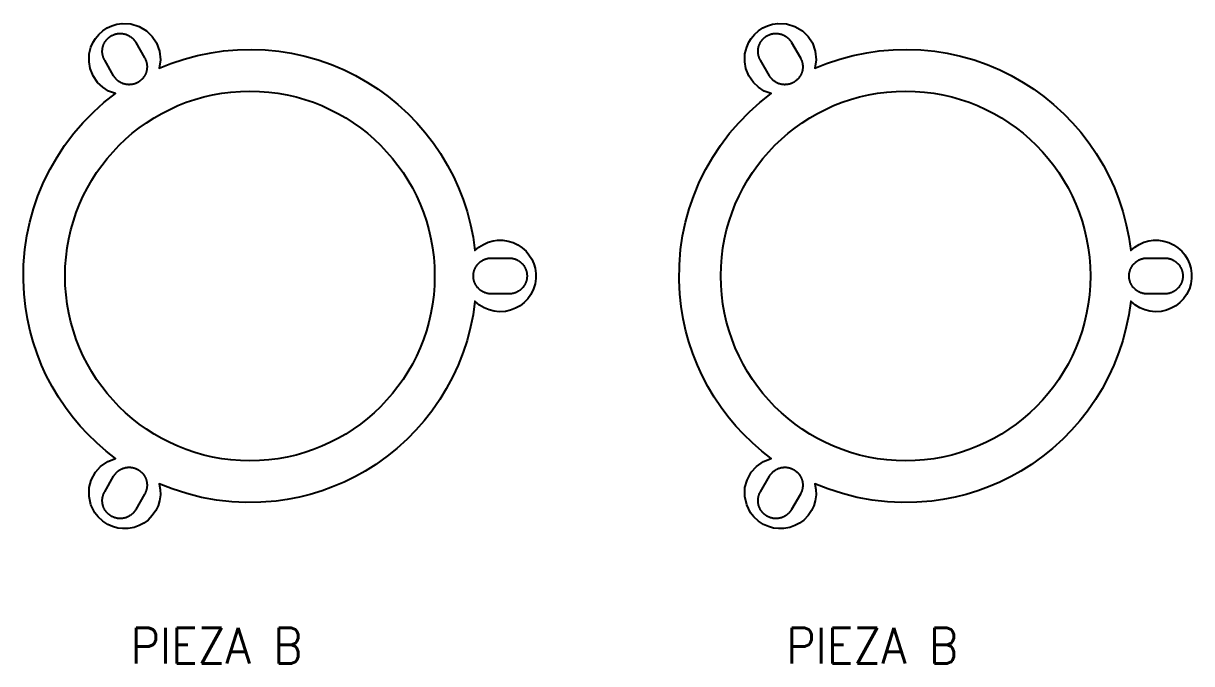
# Model space of a CAD drawing. Header units: millimetres. Extents: x -48 to 378, y -65 to 48.
# Drawn here: x 182 to 378, y -65 to 42.4 of the extents above; entities that cross this region are included whole.
import ezdxf

# ---------------------------------------------------------------- set-up
doc = ezdxf.new("R2010")
doc.units = ezdxf.units.MM
doc.layers.add('CORTE', color=7, linetype='CONTINUOUS')
doc.layers.add('REFERENCIA', color=8, linetype='CONTINUOUS')
doc.styles.get("Standard").update_dxf_attribs({"font": 'STANDARD'})

msp = doc.modelspace()

# ---------------------------------------------------------------- linework, layer by layer
at = {"layer": 'CORTE'}
for points in [[(204.99, -36.67), (204.85, -37.69), (204.6, -38.53), (204.22, -39.33), (203.64, -40.18), (202.92, -40.92), (202.21, -41.44), (201.43, -41.86), (200.6, -42.16), (199.59, -42.34), (198.71, -42.37), (197.83, -42.26), (196.98, -42.02), (196.17, -41.66), (195.31, -41.1), (194.55, -40.4), (194.01, -39.71), (193.35, -38.39), (193.03, -36.96), (193.06, -35.49), (193.4, -34.21), (194.09, -32.92), (194.97, -31.93), (196.17, -31.08), (197.44, -30.58), (195.89, -29.37), (194.31, -28), (192.8, -26.54), (191.53, -25.17), (190.19, -23.56), (189.07, -22.07), (187.9, -20.33), (186.82, -18.53), (185.85, -16.67), (185.07, -14.97), (184.3, -13.02), (183.64, -11.03), (183.14, -9.23), (182.69, -7.18), (182.35, -5.11), (182.12, -3.03), (182.01, -0.7), (182.05, 1.86), (182.26, 4.42), (182.6, 6.73), (183.08, 9.01), (183.7, 11.25), (184.46, 13.46), (185.45, 15.82), (186.49, 17.91), (187.65, 19.93), (188.93, 21.88), (190.48, 23.93), (192, 25.69), (193.8, 27.52), (195.53, 29.08), (197.44, 30.58), (196.3, 31.01), (195.31, 31.64), (194.46, 32.45), (193.71, 33.54), (193.22, 34.77), (193.02, 35.93), (193.06, 37.25), (193.35, 38.39), (193.71, 39.2), (194.09, 39.83), (194.65, 40.51), (195.31, 41.1), (196.04, 41.59), (196.84, 41.97), (197.69, 42.23), (198.56, 42.36), (200.03, 42.28), (201.43, 41.86), (202.69, 41.1), (203.64, 40.18), (204.36, 39.07), (204.85, 37.69), (205, 36.23), (204.8, 34.83), (206.76, 35.62), (208.97, 36.36), (211.22, 36.97), (213.5, 37.44), (215.58, 37.74), (217.9, 37.94), (220.23, 38), (222.56, 37.91), (224.88, 37.68), (226.96, 37.36), (229.23, 36.86), (231.48, 36.23), (233.68, 35.45), (235.82, 34.55), (237.71, 33.62), (239.74, 32.47), (241.5, 31.33), (243.19, 30.1), (244.82, 28.77), (246.54, 27.2), (248, 25.69), (249.37, 24.11), (250.8, 22.26), (251.98, 20.53), (253.18, 18.53), (254.15, 16.67), (255.02, 14.76), (255.78, 12.8), (256.43, 10.81), (257.02, 8.55), (257.44, 6.5), (257.76, 4.25), (258.43, 4.82), (259.17, 5.29), (259.98, 5.65), (260.83, 5.88), (261.56, 5.98), (262.44, 5.98), (263.31, 5.85), (264.16, 5.6), (264.96, 5.22), (265.69, 4.73), (266.35, 4.14), (266.82, 3.57), (267.29, 2.83), (267.65, 2.02), (267.85, 1.31), (267.98, 0.44), (267.98, -0.44), (267.85, -1.31), (267.6, -2.16), (267.15, -3.08), (266.64, -3.81), (266.03, -4.45), (265.33, -4.99), (264.57, -5.42), (263.74, -5.74), (262.88, -5.94), (261.85, -6), (260.97, -5.91), (260.12, -5.7), (259.3, -5.36), (258.55, -4.91), (257.76, -4.25), (257.44, -6.5), (257.02, -8.55), (256.43, -10.81), (255.78, -12.8), (254.93, -14.97), (254.05, -16.88), (252.95, -18.93), (251.85, -20.72), (250.52, -22.64), (249.23, -24.29), (247.84, -25.86), (246.37, -27.36), (244.64, -28.93), (243.01, -30.24), (241.11, -31.6), (239.34, -32.71), (237.71, -33.62), (235.82, -34.55), (233.89, -35.37), (232.14, -36.01), (230.14, -36.62), (228.33, -37.08), (226.27, -37.48), (224.42, -37.74), (221.86, -37.95), (219.3, -37.99), (216.97, -37.88), (214.42, -37.59), (211.9, -37.13), (209.42, -36.5), (206.98, -35.7), (204.8, -34.83), (204.97, -35.78)], [(314.99, -36.67), (314.85, -37.69), (314.6, -38.53), (314.22, -39.33), (313.64, -40.18), (312.92, -40.92), (312.21, -41.44), (311.43, -41.86), (310.6, -42.16), (309.59, -42.34), (308.71, -42.37), (307.83, -42.26), (306.98, -42.02), (306.17, -41.66), (305.31, -41.1), (304.55, -40.4), (304.01, -39.71), (303.35, -38.39), (303.03, -36.96), (303.06, -35.49), (303.4, -34.21), (304.09, -32.92), (304.97, -31.93), (306.17, -31.08), (307.44, -30.58), (305.89, -29.37), (304.31, -28), (302.8, -26.54), (301.53, -25.17), (300.19, -23.56), (299.07, -22.07), (297.9, -20.33), (296.82, -18.53), (295.85, -16.67), (295.07, -14.97), (294.3, -13.02), (293.64, -11.03), (293.14, -9.23), (292.69, -7.18), (292.35, -5.11), (292.12, -3.03), (292.01, -0.7), (292.05, 1.86), (292.26, 4.42), (292.6, 6.73), (293.08, 9.01), (293.7, 11.25), (294.46, 13.46), (295.45, 15.82), (296.49, 17.91), (297.65, 19.93), (298.93, 21.88), (300.48, 23.93), (302, 25.69), (303.8, 27.52), (305.53, 29.08), (307.44, 30.58), (306.3, 31.01), (305.31, 31.64), (304.46, 32.45), (303.71, 33.54), (303.22, 34.77), (303.02, 35.93), (303.06, 37.25), (303.35, 38.39), (303.71, 39.2), (304.09, 39.83), (304.65, 40.51), (305.31, 41.1), (306.04, 41.59), (306.84, 41.97), (307.69, 42.23), (308.56, 42.36), (310.03, 42.28), (311.43, 41.86), (312.69, 41.1), (313.64, 40.18), (314.36, 39.07), (314.85, 37.69), (315, 36.23), (314.8, 34.83), (316.76, 35.62), (318.97, 36.36), (321.22, 36.97), (323.5, 37.44), (325.58, 37.74), (327.9, 37.94), (330.23, 38), (332.56, 37.91), (334.88, 37.68), (336.96, 37.36), (339.23, 36.86), (341.48, 36.23), (343.68, 35.45), (345.82, 34.55), (347.71, 33.62), (349.74, 32.47), (351.5, 31.33), (353.19, 30.1), (354.82, 28.77), (356.54, 27.2), (358, 25.69), (359.37, 24.11), (360.8, 22.26), (361.98, 20.53), (363.18, 18.53), (364.15, 16.67), (365.02, 14.76), (365.78, 12.8), (366.43, 10.81), (367.02, 8.55), (367.44, 6.5), (367.76, 4.25), (368.43, 4.82), (369.17, 5.29), (369.98, 5.65), (370.83, 5.88), (371.56, 5.98), (372.44, 5.98), (373.31, 5.85), (374.16, 5.6), (374.96, 5.22), (375.69, 4.73), (376.35, 4.14), (376.82, 3.57), (377.29, 2.83), (377.65, 2.02), (377.85, 1.31), (377.98, 0.44), (377.98, -0.44), (377.85, -1.31), (377.6, -2.16), (377.15, -3.08), (376.64, -3.81), (376.03, -4.45), (375.33, -4.99), (374.57, -5.42), (373.74, -5.74), (372.88, -5.94), (371.85, -6), (370.97, -5.91), (370.12, -5.7), (369.3, -5.36), (368.55, -4.91), (367.76, -4.25), (367.44, -6.5), (367.02, -8.55), (366.43, -10.81), (365.78, -12.8), (364.93, -14.97), (364.05, -16.88), (362.95, -18.93), (361.85, -20.72), (360.52, -22.64), (359.23, -24.29), (357.84, -25.86), (356.37, -27.36), (354.64, -28.93), (353.01, -30.24), (351.11, -31.6), (349.34, -32.71), (347.71, -33.62), (345.82, -34.55), (343.89, -35.37), (342.14, -36.01), (340.14, -36.62), (338.33, -37.08), (336.27, -37.48), (334.42, -37.74), (331.86, -37.95), (329.3, -37.99), (326.97, -37.88), (324.42, -37.59), (321.9, -37.13), (319.42, -36.5), (316.98, -35.7), (314.8, -34.83), (314.97, -35.78)], [(195.65, 36.17), (195.62, 36.24), (195.58, 36.3), (195.55, 36.37), (195.52, 36.43), (195.49, 36.5), (195.46, 36.57), (195.43, 36.64), (195.41, 36.71), (195.39, 36.78), (195.37, 36.85), (195.35, 36.92), (195.33, 36.99), (195.31, 37.06), (195.3, 37.14), (195.29, 37.21), (195.28, 37.28), (195.27, 37.35), (195.26, 37.43), (195.25, 37.5), (195.25, 37.57), (195.25, 37.65), (195.25, 37.72), (195.25, 37.79), (195.26, 37.87), (195.26, 37.94), (195.27, 38.01), (195.28, 38.09), (195.29, 38.16), (195.3, 38.23), (195.32, 38.31), (195.33, 38.38), (195.35, 38.45), (195.37, 38.52), (195.39, 38.59), (195.42, 38.66), (195.44, 38.73), (195.47, 38.8), (195.5, 38.87), (195.53, 38.93), (195.56, 39), (195.59, 39.06), (195.63, 39.13), (195.66, 39.19), (195.7, 39.26), (195.74, 39.32), (195.78, 39.38), (195.83, 39.44), (195.87, 39.5), (195.92, 39.56), (195.96, 39.61), (196.01, 39.67), (196.06, 39.72), (196.11, 39.78), (196.16, 39.83), (196.22, 39.88), (196.27, 39.93), (196.33, 39.98), (196.39, 40.02), (196.44, 40.07), (196.5, 40.11), (196.56, 40.15), (196.62, 40.19), (196.69, 40.23), (196.75, 40.27), (196.81, 40.31), (196.88, 40.34), (196.95, 40.37), (197.01, 40.4), (197.08, 40.43), (197.15, 40.46), (197.22, 40.49), (197.29, 40.51), (197.36, 40.54), (197.43, 40.56), (197.5, 40.58), (197.57, 40.59), (197.64, 40.61), (197.71, 40.62), (197.79, 40.64), (197.86, 40.65), (197.93, 40.66), (198, 40.66), (198.08, 40.67), (198.15, 40.67), (198.23, 40.67), (198.3, 40.67), (198.37, 40.67), (198.45, 40.67), (198.52, 40.66), (198.59, 40.65), (198.67, 40.64), (198.74, 40.63), (198.81, 40.62), (198.88, 40.6), (198.96, 40.59), (199.03, 40.57), (199.1, 40.55), (199.17, 40.53), (199.24, 40.5), (199.31, 40.48), (199.38, 40.45), (199.44, 40.42), (199.51, 40.39), (199.58, 40.36), (199.64, 40.33), (199.71, 40.29), (199.77, 40.26), (199.83, 40.22), (199.9, 40.18), (199.96, 40.14), (200.02, 40.1), (200.08, 40.05), (200.13, 40.01), (200.19, 39.96), (200.25, 39.91), (200.3, 39.86), (200.35, 39.81), (200.41, 39.76), (200.46, 39.7), (200.51, 39.65), (200.55, 39.59), (200.6, 39.54), (200.64, 39.48), (200.69, 39.42), (200.73, 39.36), (200.77, 39.3), (200.81, 39.24), (200.85, 39.17), (202.35, 36.57), (202.38, 36.51), (202.42, 36.44), (202.45, 36.38), (202.48, 36.31), (202.51, 36.24), (202.54, 36.18), (202.57, 36.11), (202.59, 36.04), (202.61, 35.97), (202.63, 35.9), (202.65, 35.83), (202.67, 35.76), (202.69, 35.68), (202.7, 35.61), (202.71, 35.54), (202.72, 35.47), (202.73, 35.39), (202.74, 35.32), (202.75, 35.25), (202.75, 35.17), (202.75, 35.1), (202.75, 35.02), (202.75, 34.95), (202.74, 34.88), (202.74, 34.8), (202.73, 34.73), (202.72, 34.66), (202.71, 34.59), (202.7, 34.51), (202.68, 34.44), (202.67, 34.37), (202.65, 34.3), (202.63, 34.23), (202.61, 34.16), (202.58, 34.09), (202.56, 34.02), (202.53, 33.95), (202.5, 33.88), (202.47, 33.81), (202.44, 33.75), (202.41, 33.68), (202.37, 33.62), (202.34, 33.55), (202.3, 33.49), (202.26, 33.43), (202.22, 33.37), (202.17, 33.31), (202.13, 33.25), (202.08, 33.19), (202.04, 33.13), (201.99, 33.08), (201.94, 33.02), (201.89, 32.97), (201.84, 32.92), (201.78, 32.87), (201.73, 32.82), (201.67, 32.77), (201.61, 32.72), (201.56, 32.68), (201.5, 32.64), (201.44, 32.59), (201.38, 32.55), (201.31, 32.51), (201.25, 32.48), (201.19, 32.44), (201.12, 32.41), (201.05, 32.37), (200.99, 32.34), (200.92, 32.31), (200.85, 32.28), (200.78, 32.26), (200.71, 32.23), (200.64, 32.21), (200.57, 32.19), (200.5, 32.17), (200.43, 32.15), (200.36, 32.14), (200.29, 32.12), (200.21, 32.11), (200.14, 32.1), (200.07, 32.09), (200, 32.08), (199.92, 32.08), (199.85, 32.08), (199.77, 32.07), (199.7, 32.07), (199.63, 32.08), (199.55, 32.08), (199.48, 32.09), (199.41, 32.09), (199.33, 32.1), (199.26, 32.11), (199.19, 32.13), (199.12, 32.14), (199.04, 32.16), (198.97, 32.18), (198.9, 32.2), (198.83, 32.22), (198.76, 32.24), (198.69, 32.27), (198.62, 32.29), (198.56, 32.32), (198.49, 32.35), (198.42, 32.38), (198.36, 32.42), (198.29, 32.45), (198.23, 32.49), (198.17, 32.53), (198.1, 32.57), (198.04, 32.61), (197.98, 32.65), (197.92, 32.69), (197.87, 32.74), (197.81, 32.79), (197.75, 32.83), (197.7, 32.88), (197.65, 32.94), (197.59, 32.99), (197.54, 33.04), (197.49, 33.1), (197.45, 33.15), (197.4, 33.21), (197.36, 33.27), (197.31, 33.33), (197.27, 33.39), (197.23, 33.45), (197.19, 33.51), (197.15, 33.57)], [(305.65, 36.17), (305.62, 36.24), (305.58, 36.3), (305.55, 36.37), (305.52, 36.43), (305.49, 36.5), (305.46, 36.57), (305.43, 36.64), (305.41, 36.71), (305.39, 36.78), (305.37, 36.85), (305.35, 36.92), (305.33, 36.99), (305.31, 37.06), (305.3, 37.14), (305.29, 37.21), (305.28, 37.28), (305.27, 37.35), (305.26, 37.43), (305.25, 37.5), (305.25, 37.57), (305.25, 37.65), (305.25, 37.72), (305.25, 37.79), (305.26, 37.87), (305.26, 37.94), (305.27, 38.01), (305.28, 38.09), (305.29, 38.16), (305.3, 38.23), (305.32, 38.31), (305.33, 38.38), (305.35, 38.45), (305.37, 38.52), (305.39, 38.59), (305.42, 38.66), (305.44, 38.73), (305.47, 38.8), (305.5, 38.87), (305.53, 38.93), (305.56, 39), (305.59, 39.06), (305.63, 39.13), (305.66, 39.19), (305.7, 39.26), (305.74, 39.32), (305.78, 39.38), (305.83, 39.44), (305.87, 39.5), (305.92, 39.56), (305.96, 39.61), (306.01, 39.67), (306.06, 39.72), (306.11, 39.78), (306.16, 39.83), (306.22, 39.88), (306.27, 39.93), (306.33, 39.98), (306.39, 40.02), (306.44, 40.07), (306.5, 40.11), (306.56, 40.15), (306.62, 40.19), (306.69, 40.23), (306.75, 40.27), (306.81, 40.31), (306.88, 40.34), (306.95, 40.37), (307.01, 40.4), (307.08, 40.43), (307.15, 40.46), (307.22, 40.49), (307.29, 40.51), (307.36, 40.54), (307.43, 40.56), (307.5, 40.58), (307.57, 40.59), (307.64, 40.61), (307.71, 40.62), (307.79, 40.64), (307.86, 40.65), (307.93, 40.66), (308, 40.66), (308.08, 40.67), (308.15, 40.67), (308.23, 40.67), (308.3, 40.67), (308.37, 40.67), (308.45, 40.67), (308.52, 40.66), (308.59, 40.65), (308.67, 40.64), (308.74, 40.63), (308.81, 40.62), (308.88, 40.6), (308.96, 40.59), (309.03, 40.57), (309.1, 40.55), (309.17, 40.53), (309.24, 40.5), (309.31, 40.48), (309.38, 40.45), (309.44, 40.42), (309.51, 40.39), (309.58, 40.36), (309.64, 40.33), (309.71, 40.29), (309.77, 40.26), (309.83, 40.22), (309.9, 40.18), (309.96, 40.14), (310.02, 40.1), (310.08, 40.05), (310.13, 40.01), (310.19, 39.96), (310.25, 39.91), (310.3, 39.86), (310.35, 39.81), (310.41, 39.76), (310.46, 39.7), (310.51, 39.65), (310.55, 39.59), (310.6, 39.54), (310.64, 39.48), (310.69, 39.42), (310.73, 39.36), (310.77, 39.3), (310.81, 39.24), (310.85, 39.17), (312.35, 36.57), (312.38, 36.51), (312.42, 36.44), (312.45, 36.38), (312.48, 36.31), (312.51, 36.24), (312.54, 36.18), (312.57, 36.11), (312.59, 36.04), (312.61, 35.97), (312.63, 35.9), (312.65, 35.83), (312.67, 35.76), (312.69, 35.68), (312.7, 35.61), (312.71, 35.54), (312.72, 35.47), (312.73, 35.39), (312.74, 35.32), (312.75, 35.25), (312.75, 35.17), (312.75, 35.1), (312.75, 35.02), (312.75, 34.95), (312.74, 34.88), (312.74, 34.8), (312.73, 34.73), (312.72, 34.66), (312.71, 34.59), (312.7, 34.51), (312.68, 34.44), (312.67, 34.37), (312.65, 34.3), (312.63, 34.23), (312.61, 34.16), (312.58, 34.09), (312.56, 34.02), (312.53, 33.95), (312.5, 33.88), (312.47, 33.81), (312.44, 33.75), (312.41, 33.68), (312.37, 33.62), (312.34, 33.55), (312.3, 33.49), (312.26, 33.43), (312.22, 33.37), (312.17, 33.31), (312.13, 33.25), (312.08, 33.19), (312.04, 33.13), (311.99, 33.08), (311.94, 33.02), (311.89, 32.97), (311.84, 32.92), (311.78, 32.87), (311.73, 32.82), (311.67, 32.77), (311.61, 32.72), (311.56, 32.68), (311.5, 32.64), (311.44, 32.59), (311.38, 32.55), (311.31, 32.51), (311.25, 32.48), (311.19, 32.44), (311.12, 32.41), (311.05, 32.37), (310.99, 32.34), (310.92, 32.31), (310.85, 32.28), (310.78, 32.26), (310.71, 32.23), (310.64, 32.21), (310.57, 32.19), (310.5, 32.17), (310.43, 32.15), (310.36, 32.14), (310.29, 32.12), (310.21, 32.11), (310.14, 32.1), (310.07, 32.09), (310, 32.08), (309.92, 32.08), (309.85, 32.08), (309.77, 32.07), (309.7, 32.07), (309.63, 32.08), (309.55, 32.08), (309.48, 32.09), (309.41, 32.09), (309.33, 32.1), (309.26, 32.11), (309.19, 32.13), (309.12, 32.14), (309.04, 32.16), (308.97, 32.18), (308.9, 32.2), (308.83, 32.22), (308.76, 32.24), (308.69, 32.27), (308.62, 32.29), (308.56, 32.32), (308.49, 32.35), (308.42, 32.38), (308.36, 32.42), (308.29, 32.45), (308.23, 32.49), (308.17, 32.53), (308.1, 32.57), (308.04, 32.61), (307.98, 32.65), (307.92, 32.69), (307.87, 32.74), (307.81, 32.79), (307.75, 32.83), (307.7, 32.88), (307.65, 32.94), (307.59, 32.99), (307.54, 33.04), (307.49, 33.1), (307.45, 33.15), (307.4, 33.21), (307.36, 33.27), (307.31, 33.33), (307.27, 33.39), (307.23, 33.45), (307.19, 33.51), (307.15, 33.57)], [(263.5, 3), (263.57, 3), (263.65, 3), (263.72, 2.99), (263.79, 2.99), (263.87, 2.98), (263.94, 2.97), (264.01, 2.96), (264.09, 2.94), (264.16, 2.93), (264.23, 2.91), (264.3, 2.89), (264.37, 2.87), (264.44, 2.85), (264.51, 2.82), (264.58, 2.8), (264.65, 2.77), (264.72, 2.74), (264.78, 2.71), (264.85, 2.68), (264.91, 2.65), (264.98, 2.61), (265.04, 2.57), (265.1, 2.53), (265.17, 2.49), (265.23, 2.45), (265.29, 2.41), (265.35, 2.37), (265.4, 2.32), (265.46, 2.27), (265.51, 2.22), (265.57, 2.17), (265.62, 2.12), (265.67, 2.07), (265.72, 2.01), (265.77, 1.96), (265.82, 1.9), (265.87, 1.85), (265.91, 1.79), (265.95, 1.73), (265.99, 1.67), (266.03, 1.6), (266.07, 1.54), (266.11, 1.48), (266.15, 1.41), (266.18, 1.35), (266.21, 1.28), (266.24, 1.22), (266.27, 1.15), (266.3, 1.08), (266.32, 1.01), (266.35, 0.94), (266.37, 0.87), (266.39, 0.8), (266.41, 0.73), (266.43, 0.66), (266.44, 0.59), (266.46, 0.51), (266.47, 0.44), (266.48, 0.37), (266.49, 0.29), (266.49, 0.22), (266.5, 0.15), (266.5, 0.07), (266.5, 0), (266.5, -0.07), (266.5, -0.15), (266.49, -0.22), (266.49, -0.29), (266.48, -0.37), (266.47, -0.44), (266.46, -0.51), (266.44, -0.59), (266.43, -0.66), (266.41, -0.73), (266.39, -0.8), (266.37, -0.87), (266.35, -0.94), (266.32, -1.01), (266.3, -1.08), (266.27, -1.15), (266.24, -1.22), (266.21, -1.28), (266.18, -1.35), (266.15, -1.41), (266.11, -1.48), (266.07, -1.54), (266.03, -1.6), (265.99, -1.67), (265.95, -1.73), (265.91, -1.79), (265.87, -1.85), (265.82, -1.9), (265.77, -1.96), (265.72, -2.01), (265.67, -2.07), (265.62, -2.12), (265.57, -2.17), (265.51, -2.22), (265.46, -2.27), (265.4, -2.32), (265.35, -2.37), (265.29, -2.41), (265.23, -2.45), (265.17, -2.49), (265.1, -2.53), (265.04, -2.57), (264.98, -2.61), (264.91, -2.65), (264.85, -2.68), (264.78, -2.71), (264.72, -2.74), (264.65, -2.77), (264.58, -2.8), (264.51, -2.82), (264.44, -2.85), (264.37, -2.87), (264.3, -2.89), (264.23, -2.91), (264.16, -2.93), (264.09, -2.94), (264.01, -2.96), (263.94, -2.97), (263.87, -2.98), (263.79, -2.99), (263.72, -2.99), (263.65, -3), (263.57, -3), (263.5, -3), (260.5, -3), (260.43, -3), (260.35, -3), (260.28, -2.99), (260.21, -2.99), (260.13, -2.98), (260.06, -2.97), (259.99, -2.96), (259.91, -2.94), (259.84, -2.93), (259.77, -2.91), (259.7, -2.89), (259.63, -2.87), (259.56, -2.85), (259.49, -2.82), (259.42, -2.8), (259.35, -2.77), (259.28, -2.74), (259.22, -2.71), (259.15, -2.68), (259.09, -2.65), (259.02, -2.61), (258.96, -2.57), (258.9, -2.53), (258.83, -2.49), (258.77, -2.45), (258.71, -2.41), (258.65, -2.37), (258.6, -2.32), (258.54, -2.27), (258.49, -2.22), (258.43, -2.17), (258.38, -2.12), (258.33, -2.07), (258.28, -2.01), (258.23, -1.96), (258.18, -1.9), (258.13, -1.85), (258.09, -1.79), (258.05, -1.73), (258.01, -1.67), (257.97, -1.6), (257.93, -1.54), (257.89, -1.48), (257.85, -1.41), (257.82, -1.35), (257.79, -1.28), (257.76, -1.22), (257.73, -1.15), (257.7, -1.08), (257.68, -1.01), (257.65, -0.94), (257.63, -0.87), (257.61, -0.8), (257.59, -0.73), (257.57, -0.66), (257.56, -0.59), (257.54, -0.51), (257.53, -0.44), (257.52, -0.37), (257.51, -0.29), (257.51, -0.22), (257.5, -0.15), (257.5, -0.07), (257.5, 0), (257.5, 0.07), (257.5, 0.15), (257.51, 0.22), (257.51, 0.29), (257.52, 0.37), (257.53, 0.44), (257.54, 0.51), (257.56, 0.59), (257.57, 0.66), (257.59, 0.73), (257.61, 0.8), (257.63, 0.87), (257.65, 0.94), (257.68, 1.01), (257.7, 1.08), (257.73, 1.15), (257.76, 1.22), (257.79, 1.28), (257.82, 1.35), (257.85, 1.41), (257.89, 1.48), (257.93, 1.54), (257.97, 1.6), (258.01, 1.67), (258.05, 1.73), (258.09, 1.79), (258.13, 1.85), (258.18, 1.9), (258.23, 1.96), (258.28, 2.01), (258.33, 2.07), (258.38, 2.12), (258.43, 2.17), (258.49, 2.22), (258.54, 2.27), (258.6, 2.32), (258.65, 2.37), (258.71, 2.41), (258.77, 2.45), (258.83, 2.49), (258.9, 2.53), (258.96, 2.57), (259.02, 2.61), (259.09, 2.65), (259.15, 2.68), (259.22, 2.71), (259.28, 2.74), (259.35, 2.77), (259.42, 2.8), (259.49, 2.82), (259.56, 2.85), (259.63, 2.87), (259.7, 2.89), (259.77, 2.91), (259.84, 2.93), (259.91, 2.94), (259.99, 2.96), (260.06, 2.97), (260.13, 2.98), (260.21, 2.99), (260.28, 2.99), (260.35, 3), (260.43, 3), (260.5, 3)], [(373.5, 3), (373.57, 3), (373.65, 3), (373.72, 2.99), (373.79, 2.99), (373.87, 2.98), (373.94, 2.97), (374.01, 2.96), (374.09, 2.94), (374.16, 2.93), (374.23, 2.91), (374.3, 2.89), (374.37, 2.87), (374.44, 2.85), (374.51, 2.82), (374.58, 2.8), (374.65, 2.77), (374.72, 2.74), (374.78, 2.71), (374.85, 2.68), (374.91, 2.65), (374.98, 2.61), (375.04, 2.57), (375.1, 2.53), (375.17, 2.49), (375.23, 2.45), (375.29, 2.41), (375.35, 2.37), (375.4, 2.32), (375.46, 2.27), (375.51, 2.22), (375.57, 2.17), (375.62, 2.12), (375.67, 2.07), (375.72, 2.01), (375.77, 1.96), (375.82, 1.9), (375.87, 1.85), (375.91, 1.79), (375.95, 1.73), (375.99, 1.67), (376.03, 1.6), (376.07, 1.54), (376.11, 1.48), (376.15, 1.41), (376.18, 1.35), (376.21, 1.28), (376.24, 1.22), (376.27, 1.15), (376.3, 1.08), (376.32, 1.01), (376.35, 0.94), (376.37, 0.87), (376.39, 0.8), (376.41, 0.73), (376.43, 0.66), (376.44, 0.59), (376.46, 0.51), (376.47, 0.44), (376.48, 0.37), (376.49, 0.29), (376.49, 0.22), (376.5, 0.15), (376.5, 0.07), (376.5, 0), (376.5, -0.07), (376.5, -0.15), (376.49, -0.22), (376.49, -0.29), (376.48, -0.37), (376.47, -0.44), (376.46, -0.51), (376.44, -0.59), (376.43, -0.66), (376.41, -0.73), (376.39, -0.8), (376.37, -0.87), (376.35, -0.94), (376.32, -1.01), (376.3, -1.08), (376.27, -1.15), (376.24, -1.22), (376.21, -1.28), (376.18, -1.35), (376.15, -1.41), (376.11, -1.48), (376.07, -1.54), (376.03, -1.6), (375.99, -1.67), (375.95, -1.73), (375.91, -1.79), (375.87, -1.85), (375.82, -1.9), (375.77, -1.96), (375.72, -2.01), (375.67, -2.07), (375.62, -2.12), (375.57, -2.17), (375.51, -2.22), (375.46, -2.27), (375.4, -2.32), (375.35, -2.37), (375.29, -2.41), (375.23, -2.45), (375.17, -2.49), (375.1, -2.53), (375.04, -2.57), (374.98, -2.61), (374.91, -2.65), (374.85, -2.68), (374.78, -2.71), (374.72, -2.74), (374.65, -2.77), (374.58, -2.8), (374.51, -2.82), (374.44, -2.85), (374.37, -2.87), (374.3, -2.89), (374.23, -2.91), (374.16, -2.93), (374.09, -2.94), (374.01, -2.96), (373.94, -2.97), (373.87, -2.98), (373.79, -2.99), (373.72, -2.99), (373.65, -3), (373.57, -3), (373.5, -3), (370.5, -3), (370.43, -3), (370.35, -3), (370.28, -2.99), (370.21, -2.99), (370.13, -2.98), (370.06, -2.97), (369.99, -2.96), (369.91, -2.94), (369.84, -2.93), (369.77, -2.91), (369.7, -2.89), (369.63, -2.87), (369.56, -2.85), (369.49, -2.82), (369.42, -2.8), (369.35, -2.77), (369.28, -2.74), (369.22, -2.71), (369.15, -2.68), (369.09, -2.65), (369.02, -2.61), (368.96, -2.57), (368.9, -2.53), (368.83, -2.49), (368.77, -2.45), (368.71, -2.41), (368.65, -2.37), (368.6, -2.32), (368.54, -2.27), (368.49, -2.22), (368.43, -2.17), (368.38, -2.12), (368.33, -2.07), (368.28, -2.01), (368.23, -1.96), (368.18, -1.9), (368.13, -1.85), (368.09, -1.79), (368.05, -1.73), (368.01, -1.67), (367.97, -1.6), (367.93, -1.54), (367.89, -1.48), (367.85, -1.41), (367.82, -1.35), (367.79, -1.28), (367.76, -1.22), (367.73, -1.15), (367.7, -1.08), (367.68, -1.01), (367.65, -0.94), (367.63, -0.87), (367.61, -0.8), (367.59, -0.73), (367.57, -0.66), (367.56, -0.59), (367.54, -0.51), (367.53, -0.44), (367.52, -0.37), (367.51, -0.29), (367.51, -0.22), (367.5, -0.15), (367.5, -0.07), (367.5, 0), (367.5, 0.07), (367.5, 0.15), (367.51, 0.22), (367.51, 0.29), (367.52, 0.37), (367.53, 0.44), (367.54, 0.51), (367.56, 0.59), (367.57, 0.66), (367.59, 0.73), (367.61, 0.8), (367.63, 0.87), (367.65, 0.94), (367.68, 1.01), (367.7, 1.08), (367.73, 1.15), (367.76, 1.22), (367.79, 1.28), (367.82, 1.35), (367.85, 1.41), (367.89, 1.48), (367.93, 1.54), (367.97, 1.6), (368.01, 1.67), (368.05, 1.73), (368.09, 1.79), (368.13, 1.85), (368.18, 1.9), (368.23, 1.96), (368.28, 2.01), (368.33, 2.07), (368.38, 2.12), (368.43, 2.17), (368.49, 2.22), (368.54, 2.27), (368.6, 2.32), (368.65, 2.37), (368.71, 2.41), (368.77, 2.45), (368.83, 2.49), (368.9, 2.53), (368.96, 2.57), (369.02, 2.61), (369.09, 2.65), (369.15, 2.68), (369.22, 2.71), (369.28, 2.74), (369.35, 2.77), (369.42, 2.8), (369.49, 2.82), (369.56, 2.85), (369.63, 2.87), (369.7, 2.89), (369.77, 2.91), (369.84, 2.93), (369.91, 2.94), (369.99, 2.96), (370.06, 2.97), (370.13, 2.98), (370.21, 2.99), (370.28, 2.99), (370.35, 3), (370.43, 3), (370.5, 3)], [(200.85, -39.17), (200.81, -39.24), (200.77, -39.3), (200.73, -39.36), (200.69, -39.42), (200.64, -39.48), (200.6, -39.54), (200.55, -39.59), (200.51, -39.65), (200.46, -39.7), (200.41, -39.76), (200.35, -39.81), (200.3, -39.86), (200.25, -39.91), (200.19, -39.96), (200.13, -40.01), (200.08, -40.05), (200.02, -40.1), (199.96, -40.14), (199.9, -40.18), (199.83, -40.22), (199.77, -40.26), (199.71, -40.29), (199.64, -40.33), (199.58, -40.36), (199.51, -40.39), (199.44, -40.42), (199.38, -40.45), (199.31, -40.48), (199.24, -40.5), (199.17, -40.53), (199.1, -40.55), (199.03, -40.57), (198.96, -40.59), (198.88, -40.6), (198.81, -40.62), (198.74, -40.63), (198.67, -40.64), (198.59, -40.65), (198.52, -40.66), (198.45, -40.67), (198.37, -40.67), (198.3, -40.67), (198.23, -40.67), (198.15, -40.67), (198.08, -40.67), (198, -40.66), (197.93, -40.66), (197.86, -40.65), (197.79, -40.64), (197.71, -40.62), (197.64, -40.61), (197.57, -40.59), (197.5, -40.58), (197.43, -40.56), (197.36, -40.54), (197.29, -40.51), (197.22, -40.49), (197.15, -40.46), (197.08, -40.43), (197.01, -40.4), (196.95, -40.37), (196.88, -40.34), (196.81, -40.31), (196.75, -40.27), (196.69, -40.23), (196.62, -40.19), (196.56, -40.15), (196.5, -40.11), (196.44, -40.07), (196.39, -40.02), (196.33, -39.98), (196.27, -39.93), (196.22, -39.88), (196.16, -39.83), (196.11, -39.78), (196.06, -39.72), (196.01, -39.67), (195.96, -39.61), (195.92, -39.56), (195.87, -39.5), (195.83, -39.44), (195.78, -39.38), (195.74, -39.32), (195.7, -39.26), (195.66, -39.19), (195.63, -39.13), (195.59, -39.06), (195.56, -39), (195.53, -38.93), (195.5, -38.87), (195.47, -38.8), (195.44, -38.73), (195.42, -38.66), (195.39, -38.59), (195.37, -38.52), (195.35, -38.45), (195.33, -38.38), (195.32, -38.31), (195.3, -38.23), (195.29, -38.16), (195.28, -38.09), (195.27, -38.01), (195.26, -37.94), (195.26, -37.87), (195.25, -37.79), (195.25, -37.72), (195.25, -37.65), (195.25, -37.57), (195.25, -37.5), (195.26, -37.43), (195.27, -37.35), (195.28, -37.28), (195.29, -37.21), (195.3, -37.14), (195.31, -37.06), (195.33, -36.99), (195.35, -36.92), (195.37, -36.85), (195.39, -36.78), (195.41, -36.71), (195.43, -36.64), (195.46, -36.57), (195.49, -36.5), (195.52, -36.43), (195.55, -36.37), (195.58, -36.3), (195.62, -36.24), (195.65, -36.17), (197.15, -33.57), (197.19, -33.51), (197.23, -33.45), (197.27, -33.39), (197.31, -33.33), (197.36, -33.27), (197.4, -33.21), (197.45, -33.15), (197.49, -33.1), (197.54, -33.04), (197.59, -32.99), (197.65, -32.94), (197.7, -32.88), (197.75, -32.83), (197.81, -32.79), (197.87, -32.74), (197.92, -32.69), (197.98, -32.65), (198.04, -32.61), (198.1, -32.57), (198.17, -32.53), (198.23, -32.49), (198.29, -32.45), (198.36, -32.42), (198.42, -32.38), (198.49, -32.35), (198.56, -32.32), (198.62, -32.29), (198.69, -32.27), (198.76, -32.24), (198.83, -32.22), (198.9, -32.2), (198.97, -32.18), (199.04, -32.16), (199.12, -32.14), (199.19, -32.13), (199.26, -32.11), (199.33, -32.1), (199.41, -32.09), (199.48, -32.09), (199.55, -32.08), (199.63, -32.08), (199.7, -32.07), (199.77, -32.07), (199.85, -32.08), (199.92, -32.08), (200, -32.08), (200.07, -32.09), (200.14, -32.1), (200.21, -32.11), (200.29, -32.12), (200.36, -32.14), (200.43, -32.15), (200.5, -32.17), (200.57, -32.19), (200.64, -32.21), (200.71, -32.23), (200.78, -32.26), (200.85, -32.28), (200.92, -32.31), (200.99, -32.34), (201.05, -32.37), (201.12, -32.41), (201.19, -32.44), (201.25, -32.48), (201.31, -32.51), (201.38, -32.55), (201.44, -32.59), (201.5, -32.64), (201.56, -32.68), (201.61, -32.72), (201.67, -32.77), (201.73, -32.82), (201.78, -32.87), (201.84, -32.92), (201.89, -32.97), (201.94, -33.02), (201.99, -33.08), (202.04, -33.13), (202.08, -33.19), (202.13, -33.25), (202.17, -33.31), (202.22, -33.37), (202.26, -33.43), (202.3, -33.49), (202.34, -33.55), (202.37, -33.62), (202.41, -33.68), (202.44, -33.75), (202.47, -33.81), (202.5, -33.88), (202.53, -33.95), (202.56, -34.02), (202.58, -34.09), (202.61, -34.16), (202.63, -34.23), (202.65, -34.3), (202.67, -34.37), (202.68, -34.44), (202.7, -34.51), (202.71, -34.59), (202.72, -34.66), (202.73, -34.73), (202.74, -34.8), (202.74, -34.88), (202.75, -34.95), (202.75, -35.02), (202.75, -35.1), (202.75, -35.17), (202.75, -35.25), (202.74, -35.32), (202.73, -35.39), (202.72, -35.47), (202.71, -35.54), (202.7, -35.61), (202.69, -35.68), (202.67, -35.76), (202.65, -35.83), (202.63, -35.9), (202.61, -35.97), (202.59, -36.04), (202.57, -36.11), (202.54, -36.18), (202.51, -36.24), (202.48, -36.31), (202.45, -36.38), (202.42, -36.44), (202.38, -36.51), (202.35, -36.57)], [(310.85, -39.17), (310.81, -39.24), (310.77, -39.3), (310.73, -39.36), (310.69, -39.42), (310.64, -39.48), (310.6, -39.54), (310.55, -39.59), (310.51, -39.65), (310.46, -39.7), (310.41, -39.76), (310.35, -39.81), (310.3, -39.86), (310.25, -39.91), (310.19, -39.96), (310.13, -40.01), (310.08, -40.05), (310.02, -40.1), (309.96, -40.14), (309.9, -40.18), (309.83, -40.22), (309.77, -40.26), (309.71, -40.29), (309.64, -40.33), (309.58, -40.36), (309.51, -40.39), (309.44, -40.42), (309.38, -40.45), (309.31, -40.48), (309.24, -40.5), (309.17, -40.53), (309.1, -40.55), (309.03, -40.57), (308.96, -40.59), (308.88, -40.6), (308.81, -40.62), (308.74, -40.63), (308.67, -40.64), (308.59, -40.65), (308.52, -40.66), (308.45, -40.67), (308.37, -40.67), (308.3, -40.67), (308.23, -40.67), (308.15, -40.67), (308.08, -40.67), (308, -40.66), (307.93, -40.66), (307.86, -40.65), (307.79, -40.64), (307.71, -40.62), (307.64, -40.61), (307.57, -40.59), (307.5, -40.58), (307.43, -40.56), (307.36, -40.54), (307.29, -40.51), (307.22, -40.49), (307.15, -40.46), (307.08, -40.43), (307.01, -40.4), (306.95, -40.37), (306.88, -40.34), (306.81, -40.31), (306.75, -40.27), (306.69, -40.23), (306.62, -40.19), (306.56, -40.15), (306.5, -40.11), (306.44, -40.07), (306.39, -40.02), (306.33, -39.98), (306.27, -39.93), (306.22, -39.88), (306.16, -39.83), (306.11, -39.78), (306.06, -39.72), (306.01, -39.67), (305.96, -39.61), (305.92, -39.56), (305.87, -39.5), (305.83, -39.44), (305.78, -39.38), (305.74, -39.32), (305.7, -39.26), (305.66, -39.19), (305.63, -39.13), (305.59, -39.06), (305.56, -39), (305.53, -38.93), (305.5, -38.87), (305.47, -38.8), (305.44, -38.73), (305.42, -38.66), (305.39, -38.59), (305.37, -38.52), (305.35, -38.45), (305.33, -38.38), (305.32, -38.31), (305.3, -38.23), (305.29, -38.16), (305.28, -38.09), (305.27, -38.01), (305.26, -37.94), (305.26, -37.87), (305.25, -37.79), (305.25, -37.72), (305.25, -37.65), (305.25, -37.57), (305.25, -37.5), (305.26, -37.43), (305.27, -37.35), (305.28, -37.28), (305.29, -37.21), (305.3, -37.14), (305.31, -37.06), (305.33, -36.99), (305.35, -36.92), (305.37, -36.85), (305.39, -36.78), (305.41, -36.71), (305.43, -36.64), (305.46, -36.57), (305.49, -36.5), (305.52, -36.43), (305.55, -36.37), (305.58, -36.3), (305.62, -36.24), (305.65, -36.17), (307.15, -33.57), (307.19, -33.51), (307.23, -33.45), (307.27, -33.39), (307.31, -33.33), (307.36, -33.27), (307.4, -33.21), (307.45, -33.15), (307.49, -33.1), (307.54, -33.04), (307.59, -32.99), (307.65, -32.94), (307.7, -32.88), (307.75, -32.83), (307.81, -32.79), (307.87, -32.74), (307.92, -32.69), (307.98, -32.65), (308.04, -32.61), (308.1, -32.57), (308.17, -32.53), (308.23, -32.49), (308.29, -32.45), (308.36, -32.42), (308.42, -32.38), (308.49, -32.35), (308.56, -32.32), (308.62, -32.29), (308.69, -32.27), (308.76, -32.24), (308.83, -32.22), (308.9, -32.2), (308.97, -32.18), (309.04, -32.16), (309.12, -32.14), (309.19, -32.13), (309.26, -32.11), (309.33, -32.1), (309.41, -32.09), (309.48, -32.09), (309.55, -32.08), (309.63, -32.08), (309.7, -32.07), (309.77, -32.07), (309.85, -32.08), (309.92, -32.08), (310, -32.08), (310.07, -32.09), (310.14, -32.1), (310.21, -32.11), (310.29, -32.12), (310.36, -32.14), (310.43, -32.15), (310.5, -32.17), (310.57, -32.19), (310.64, -32.21), (310.71, -32.23), (310.78, -32.26), (310.85, -32.28), (310.92, -32.31), (310.99, -32.34), (311.05, -32.37), (311.12, -32.41), (311.19, -32.44), (311.25, -32.48), (311.31, -32.51), (311.38, -32.55), (311.44, -32.59), (311.5, -32.64), (311.56, -32.68), (311.61, -32.72), (311.67, -32.77), (311.73, -32.82), (311.78, -32.87), (311.84, -32.92), (311.89, -32.97), (311.94, -33.02), (311.99, -33.08), (312.04, -33.13), (312.08, -33.19), (312.13, -33.25), (312.17, -33.31), (312.22, -33.37), (312.26, -33.43), (312.3, -33.49), (312.34, -33.55), (312.37, -33.62), (312.41, -33.68), (312.44, -33.75), (312.47, -33.81), (312.5, -33.88), (312.53, -33.95), (312.56, -34.02), (312.58, -34.09), (312.61, -34.16), (312.63, -34.23), (312.65, -34.3), (312.67, -34.37), (312.68, -34.44), (312.7, -34.51), (312.71, -34.59), (312.72, -34.66), (312.73, -34.73), (312.74, -34.8), (312.74, -34.88), (312.75, -34.95), (312.75, -35.02), (312.75, -35.1), (312.75, -35.17), (312.75, -35.25), (312.74, -35.32), (312.73, -35.39), (312.72, -35.47), (312.71, -35.54), (312.7, -35.61), (312.69, -35.68), (312.67, -35.76), (312.65, -35.83), (312.63, -35.9), (312.61, -35.97), (312.59, -36.04), (312.57, -36.11), (312.54, -36.18), (312.51, -36.24), (312.48, -36.31), (312.45, -36.38), (312.42, -36.44), (312.38, -36.51), (312.35, -36.57)]]:
    msp.add_lwpolyline(points, close=True, dxfattribs=at)
for centre in [(220, 0), (330, 0)]:
    msp.add_circle(centre, 31, dxfattribs=at)

# ---------------------------------------------------------------- texts
at = {"layer": 'REFERENCIA'}
for p in [(200, -65), (310, -65)]:
    msp.add_text('PIEZA B', height=6, dxfattribs=at).set_placement(p)

doc.saveas('drawing.dxf')
